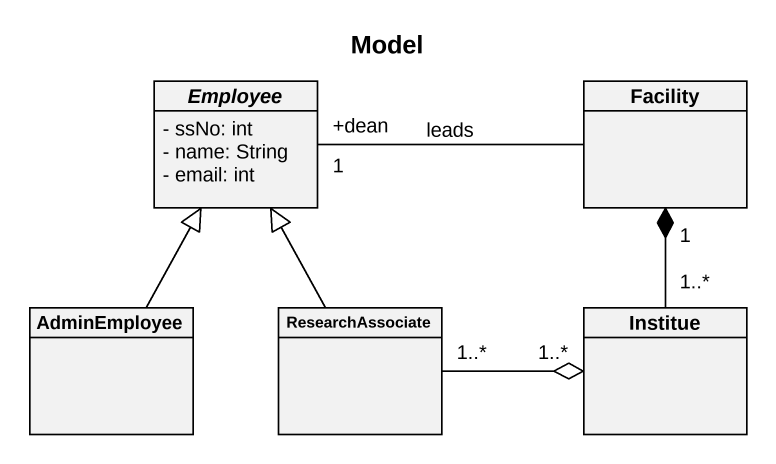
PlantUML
@startuml
title Model
hide circle
hide empty members
skinparam classAttributeIconSize 0
abstract class Employee {
  - ssNo: int
  - name: String
  - email: int
}
class Facility
class AdminEmployee
class ResearchAssociate
class Institue
Employee "+dean\n1" -right- Facility : leads
AdminEmployee -up-|> Employee
ResearchAssociate -up-|> Employee
ResearchAssociate "1..*" -right-o "1..*" Institue
Institue "1..*" -up-* "1" Facility
@enduml
